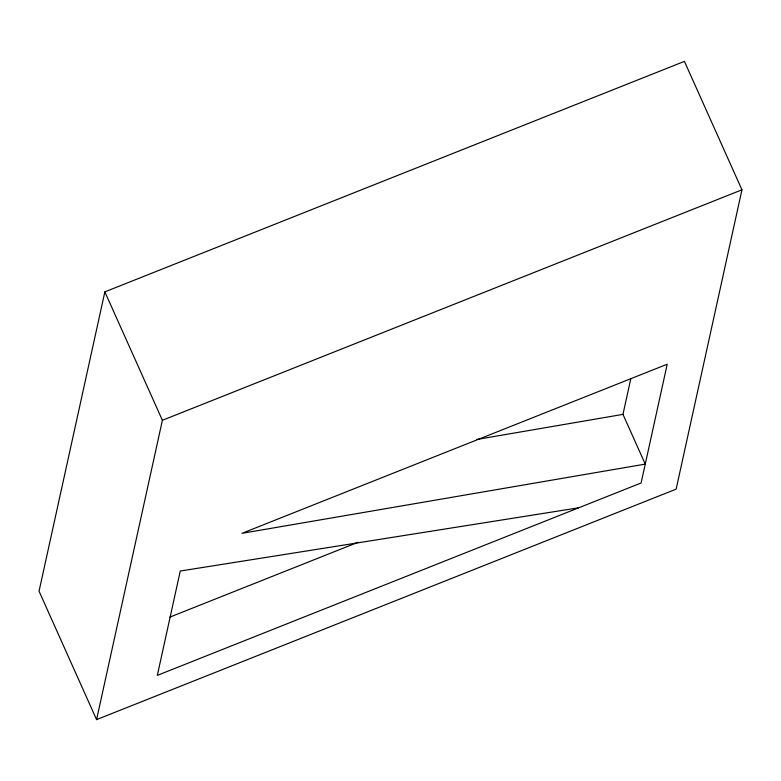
<?xml version="1.0" encoding="UTF-8"?>
<svg xmlns="http://www.w3.org/2000/svg" width="781" height="781" viewBox="0 0 781 781"><rect width="100%" height="100%" fill="white"/><g stroke="black" fill="none" stroke-linecap="round" stroke-linejoin="round"><path stroke-width="1.17" d="M104.859 291.869L39.05 591.197L96.58 719.623L676.141 489.131L741.95 189.803L684.42 61.377L104.859 291.869L162.389 420.295L96.58 719.623M578.731 507.787L180.265 571.028L157.323 675.38L641.103 482.98L667.218 364.219L241.964 533.335L645.252 464.109L622.965 414.369L630.814 378.687M162.389 420.295L741.95 189.803M169.916 617.097L357.962 542.307M476.537 439.508L622.965 414.369"/></g></svg>
